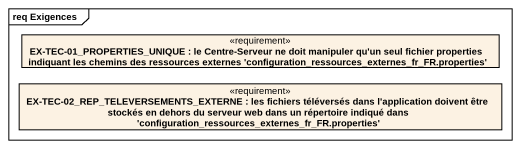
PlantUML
@startuml
mainframe req Exigences
hide circle
hide empty members
class "EX-TEC-01_PROPERTIES_UNIQUE : le Centre-Serveur ne doit manipuler qu'un seul fichier properties indiquant les chemins des ressources externes 'configuration_ressources_externes_fr_FR.properties'" as EX_TEC_01_PROPERTIES_UNIQUE <<requirement>>
class "EX-TEC-02_REP_TELEVERSEMENTS_EXTERNE : les fichiers téléversés dans l'application doivent être stockés en dehors du serveur web dans un répertoire indiqué dans 'configuration_ressources_externes_fr_FR.properties'" as EX_TEC_02_REP <<requirement>>
@enduml
